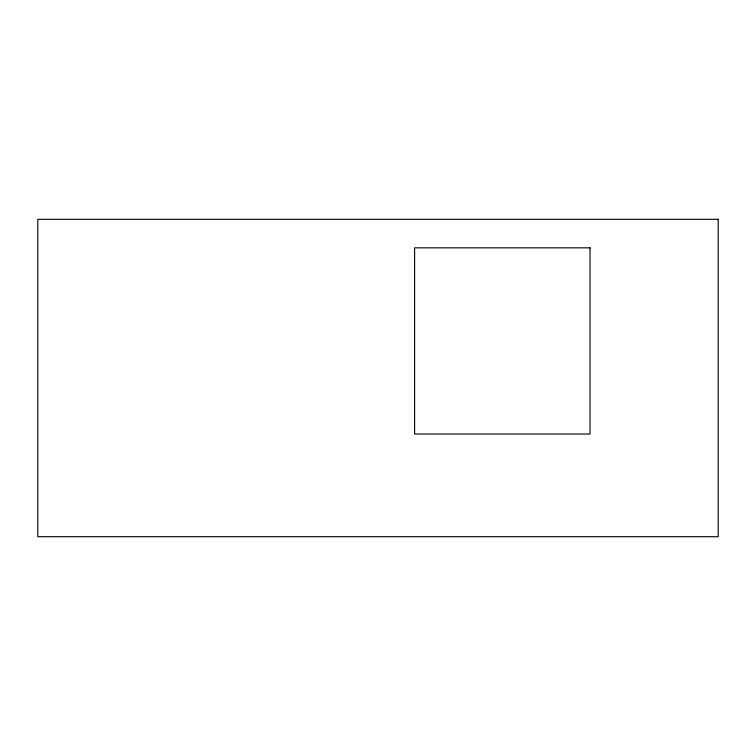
<?xml version="1.0" encoding="UTF-8"?>
<svg xmlns="http://www.w3.org/2000/svg" width="756" height="756" viewBox="0 0 756 756"><rect width="100%" height="100%" fill="white"/><g stroke="black" fill="none" stroke-linecap="round" stroke-linejoin="round"><path stroke-width="1.13" d="M718.2 219.306L37.8 219.306L37.8 536.694L718.2 536.694L718.2 219.306M590.03 247.836L414.6 247.836L414.6 434.02L590.03 434.02L590.03 247.836"/></g></svg>
